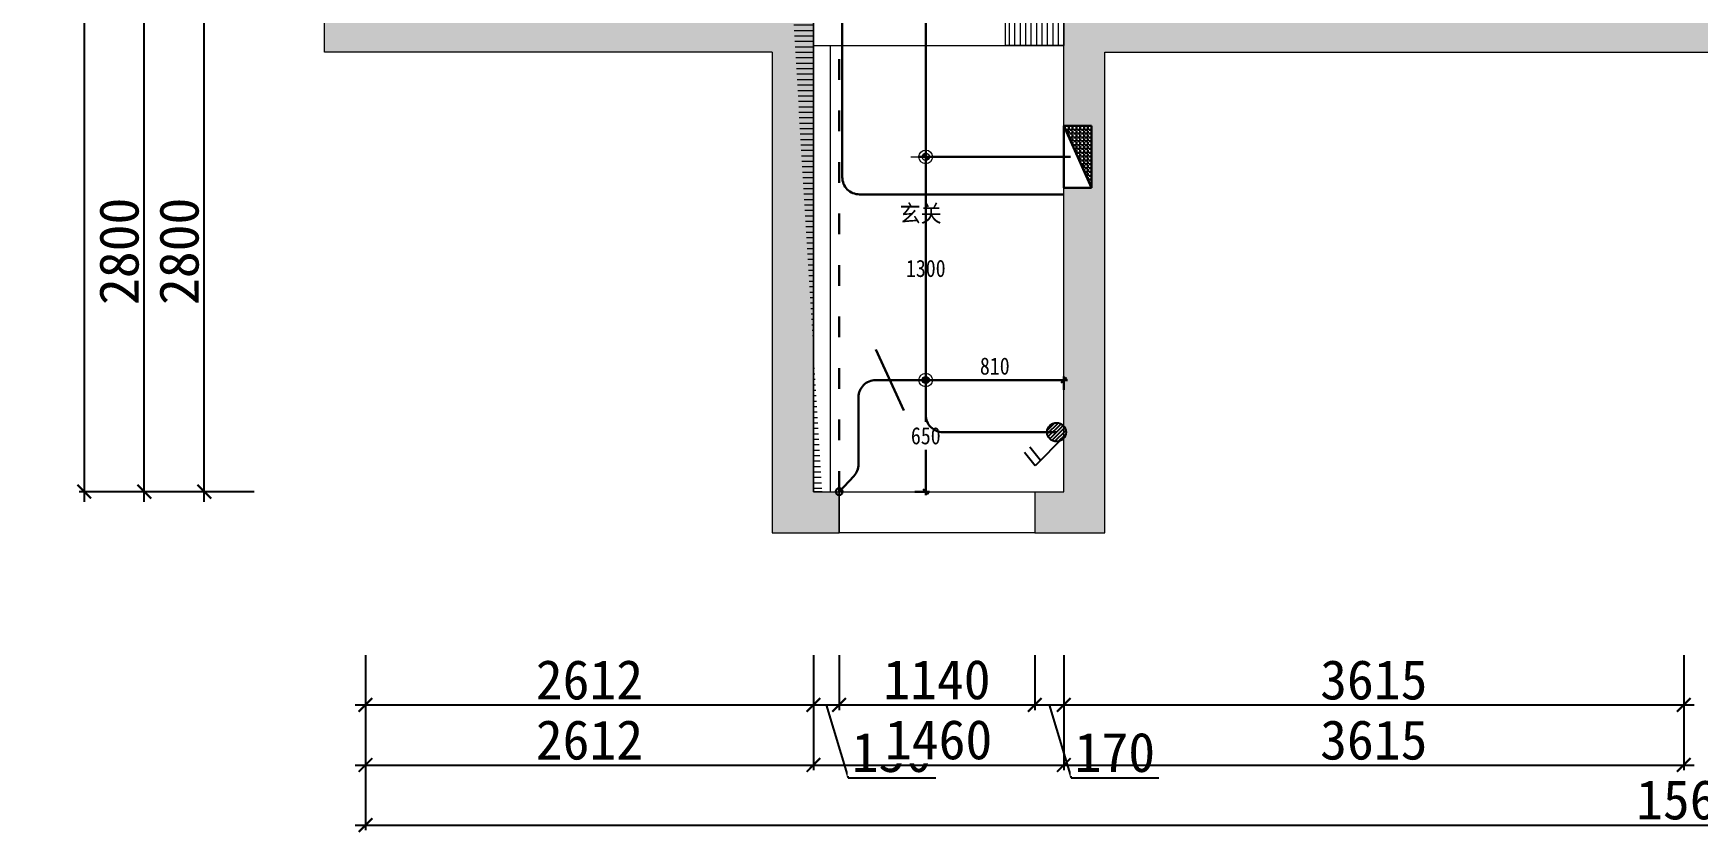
# Model space of a CAD drawing. Header units: millimetres. Extents: x -41640 to 3079702, y -5257903 to 68462.
# Drawn here: x 45904 to 55610, y 29415 to 34072 of the extents above; entities that cross this region are included whole.
import ezdxf

# ---------------------------------------------------------------- set-up
doc = ezdxf.new("R2010")
doc.units = ezdxf.units.MM
doc.header["$LTSCALE"] = 10
for name, pattern in [('ACAD_ISO03W100', [30, 12, -18]), ('CONTINOUS', [0]), ('DASH', [0.35, 0.25, -0.1])]:
    doc.linetypes.add(name, pattern=pattern)
doc.layers.get('0').update_dxf_attribs({"color": 255})
doc.layers.get('Defpoints').update_dxf_attribs({"color": 255})
for name, color, linetype, lineweight in [('1原始平面布置图—强电箱', 1, 'Continuous', 30), ('1灯位开关布线图', 1, 'Continuous', 30), ('1灯位开关布置图', 5, 'Continuous', 30), ('1灯具', 2, 'Continuous', 30), ('1空调', 3, 'Continuous', 30), ('A—强电箱', 1, 'Continuous', 30), ('T-综合天花布置图', 50, 'Continuous', 13), ('浅线', 251, 'CONTINOUS', 0)]:
    doc.layers.add(name, color=color, linetype=linetype, lineweight=lineweight)
doc.layers.add('2323', color=4, linetype='Continuous')
doc.layers.add('LAYER2', color=8, linetype='Continuous')
doc.styles.get("Standard").update_dxf_attribs({"font": ''})
doc.styles.add('夏建东', font='', dxfattribs={"width": 0.85})
doc.styles.add('邓林', font='simhei.ttf')
doc.styles.get('Standard').set_extended_font_data('SimSun')
doc.styles.get('夏建东').set_extended_font_data('SimSun')
doc.dimstyles.new('g', dxfattribs={"dimtxt": 100, "dimasz": 31, "dimexe": 21, "dimexo": 30, "dimgap": 31, "dimtad": 1, "dimtih": 1, "dimtoh": 1, "dimdec": 0, "dimrnd": 10, "dimdsep": 46, "dimtxsty": '夏建东', "dimblk": 'OBLIQUE', "dimcen": 2.5, "dimdle": 21, "dimclrd": 5, "dimclre": 5, "dimclrt": 5, "dimadec": 0, "dimazin": 0, "dimtfac": 1, "dimtdec": 0, "dimtmove": 2, "dimatfit": 3, "dimldrblk": 'DOT', "dimfxl": 300, "dimlwd": -1, "dimlwe": -1, "dimarcsym": 1})
doc.dimstyles.get("Standard").update_dxf_attribs({"dimtxt": 0.18, "dimasz": 0.18, "dimexe": 0.18, "dimexo": 0.0625, "dimgap": 0.09, "dimtad": 0, "dimtih": 1, "dimtoh": 1, "dimdec": 4, "dimzin": 0, "dimdsep": 46, "dimtxsty": 'Standard', "dimcen": 0.09, "dimadec": 0, "dimazin": 0, "dimtfac": 1, "dimtdec": 4, "dimtofl": 0, "dimtmove": 0, "dimatfit": 3, "dimfxl": 1, "dimtolj": 1, "dimtzin": 0, "dimarcsym": 0})

# ---------------------------------------------------------------- blocks, each defined once
blk = doc.blocks.new('_LINKPT1')
blk.add_line((0, 0), (0, 0))
blk = doc.blocks.new('DFA')
at = {"layer": '1原始平面布置图—强电箱', "linetype": 'ByBlock'}
h = blk.add_hatch(dxfattribs=at)
h.set_pattern_fill('ANGLE', color=256, scale=4, style=0)
h.set_pattern_definition([(0, (-5297809.187, 1754943.84), (0, 27.94), [20.32, -7.62]), (90, (-5297809.187, 1754943.84), (-27.94, 2e-15), [20.32, -7.62])])
h.paths.add_polyline_path([(-5297809, 1754844), (-5297357, 1755045), (-5297357, 1754844)])
for p, q in [((-5297357, 1755045), (-5297809, 1755045)), ((-5297809, 1755045), (-5297809, 1754844)), ((-5297809, 1754844), (-5297357, 1755045)), ((-5297357, 1754844), (-5297357, 1755045)), ((-5297809, 1754844), (-5297357, 1754844))]:
    blk.add_line(p, q, dxfattribs=at)
at = {"layer": '1原始平面布置图—强电箱', "linetype": 'ByBlock', "xscale": 168.2564617770344, "yscale": 168.2564617770344, "zscale": 168.2564617770344}
for p in [(-5297683, 1755045), (-5297809, 1754994), (-5297357, 1754994), (-5297683, 1754844)]:
    blk.add_blockref('_LINKPT1', p, dxfattribs=at)
at = {"layer": '1原始平面布置图—强电箱', "linetype": 'ByBlock', "width": 0.8, "flags": 9}
blk.add_attdef('A', (-5297683, 1754844), '', height=0.00505, dxfattribs=at)
blk = doc.blocks.new('_ArchTick')
at = {"color": 0, "linetype": 'ByBlock', "const_width": 0.15}
blk.add_lwpolyline([(-0.5, -0.5), (0.5, 0.5)], dxfattribs=at)
blk = doc.blocks.new('*D741')
at = {"layer": 'Defpoints', "color": 0, "lineweight": 30, "ltscale": 0.5}
for p in [(47841.4, 30509.7), (50453.4, 30509.7), (50453.4, 30159.7)]:
    blk.add_point(p, dxfattribs=at)
at = {"layer": '浅线', "color": 8, "lineweight": -2, "ltscale": 0.5}
for p, q in [((47841.4, 30449.7), (47841.4, 30129.7)), ((50453.4, 30449.7), (50453.4, 30129.7)), ((47781.4, 30159.7), (50513.4, 30159.7))]:
    blk.add_line(p, q, dxfattribs=at)
at = {"layer": '浅线', "color": 8, "lineweight": -2, "ltscale": 0.5, "xscale": 80, "yscale": 80, "zscale": 80, "rotation": 180}
blk.add_blockref('_ArchTick', (47841.4, 30159.7), dxfattribs=at)
at = {"layer": '浅线', "color": 8, "lineweight": -2, "ltscale": 0.5, "xscale": 80, "yscale": 80, "zscale": 80}
blk.add_blockref('_ArchTick', (50453.4, 30159.7), dxfattribs=at)
at = {"layer": '浅线', "color": 45, "ltscale": 0.5, "insert": (49147.4, 30304.7), "char_height": 230, "attachment_point": 5, "style": '邓林', "bg_fill": 3, "box_fill_scale": 1.1, "bg_fill_color": 256, "bg_fill_true_color": 13158600, "bg_fill_transparency": 15661296}
blk.add_mtext('2612', dxfattribs=at)
blk = doc.blocks.new('_Dot')
at = {"color": 0, "linetype": 'ByBlock', "lineweight": -2}
blk.add_line((-0.5, 0), (-1, 0), dxfattribs=at)
at = {"color": 0, "linetype": 'ByBlock', "const_width": 0.5}
blk.add_lwpolyline([(-0.25, 0, 1), (0.25, 0, 1)], format="xyb", close=True, dxfattribs=at)
blk = doc.blocks.new('DOT')
at = {"color": 0, "linetype": 'ByBlock'}
blk.add_line((-0.35, 0), (-1, 0), dxfattribs=at)
at = {"color": 0, "linetype": 'ByBlock', "const_width": 0.35}
blk.add_lwpolyline([(-0.175, 0, 1), (0.175, 0, 1)], format="xyb", close=True, dxfattribs=at)
blk = doc.blocks.new('*D742')
at = {"layer": 'Defpoints', "color": 0, "lineweight": 30, "ltscale": 0.5}
for p in [(50453.4, 30509.7), (50603.4, 30509.7), (50603.4, 30159.7)]:
    blk.add_point(p, dxfattribs=at)
at = {"layer": '浅线', "color": 8, "lineweight": -2, "ltscale": 0.5}
for p, q in [((50453.4, 30449.7), (50453.4, 30129.7)), ((50603.4, 30449.7), (50603.4, 30129.7)), ((50393.4, 30159.7), (50663.4, 30159.7)), ((50528.4, 30159.7), (50655.6, 29735.9)), ((50655.6, 29735.9), (51166.5, 29735.9))]:
    blk.add_line(p, q, dxfattribs=at)
at = {"layer": '浅线', "color": 8, "lineweight": -2, "ltscale": 0.5, "xscale": 80, "yscale": 80, "zscale": 80, "rotation": 180}
blk.add_blockref('_ArchTick', (50453.4, 30159.7), dxfattribs=at)
at = {"layer": '浅线', "color": 8, "lineweight": -2, "ltscale": 0.5, "xscale": 80, "yscale": 80, "zscale": 80}
blk.add_blockref('_ArchTick', (50603.4, 30159.7), dxfattribs=at)
at = {"layer": '浅线', "color": 45, "ltscale": 0.5, "insert": (50911.1, 29882.2), "char_height": 230, "attachment_point": 5, "style": '邓林', "bg_fill": 3, "box_fill_scale": 1.1, "bg_fill_color": 256, "bg_fill_true_color": 13158600, "bg_fill_transparency": 15661752}
blk.add_mtext('150', dxfattribs=at)
blk = doc.blocks.new('*D743')
at = {"layer": 'Defpoints', "color": 0, "lineweight": 30, "ltscale": 0.5}
for p in [(50603.4, 30509.7), (51743.4, 30509.7), (51743.4, 30159.7)]:
    blk.add_point(p, dxfattribs=at)
at = {"layer": '浅线', "color": 8, "lineweight": -2, "ltscale": 0.5}
for p, q in [((50603.4, 30449.7), (50603.4, 30129.7)), ((51743.4, 30449.7), (51743.4, 30129.7)), ((50543.4, 30159.7), (51803.4, 30159.7))]:
    blk.add_line(p, q, dxfattribs=at)
at = {"layer": '浅线', "color": 8, "lineweight": -2, "ltscale": 0.5, "xscale": 80, "yscale": 80, "zscale": 80, "rotation": 180}
blk.add_blockref('_ArchTick', (50603.4, 30159.7), dxfattribs=at)
at = {"layer": '浅线', "color": 8, "lineweight": -2, "ltscale": 0.5, "xscale": 80, "yscale": 80, "zscale": 80}
blk.add_blockref('_ArchTick', (51743.4, 30159.7), dxfattribs=at)
at = {"layer": '浅线', "color": 45, "ltscale": 0.5, "insert": (51173.4, 30306), "char_height": 230, "attachment_point": 5, "style": '邓林', "bg_fill": 3, "box_fill_scale": 1.1, "bg_fill_color": 256, "bg_fill_true_color": 13158600, "bg_fill_transparency": 15660780}
blk.add_mtext('1140', dxfattribs=at)
blk = doc.blocks.new('*D744')
at = {"layer": 'Defpoints', "color": 0, "lineweight": 30, "ltscale": 0.5}
for p in [(51743.4, 30509.7), (51913.4, 30509.7), (51913.4, 30159.7)]:
    blk.add_point(p, dxfattribs=at)
at = {"layer": '浅线', "color": 8, "lineweight": -2, "ltscale": 0.5}
for p, q in [((51743.4, 30449.7), (51743.4, 30129.7)), ((51913.4, 30449.7), (51913.4, 30129.7)), ((51683.4, 30159.7), (51973.4, 30159.7)), ((51828.4, 30159.7), (51955.6, 29735.9)), ((51955.6, 29735.9), (52466.5, 29735.9))]:
    blk.add_line(p, q, dxfattribs=at)
at = {"layer": '浅线', "color": 8, "lineweight": -2, "ltscale": 0.5, "xscale": 80, "yscale": 80, "zscale": 80, "rotation": 180}
blk.add_blockref('_ArchTick', (51743.4, 30159.7), dxfattribs=at)
at = {"layer": '浅线', "color": 8, "lineweight": -2, "ltscale": 0.5, "xscale": 80, "yscale": 80, "zscale": 80}
blk.add_blockref('_ArchTick', (51913.4, 30159.7), dxfattribs=at)
at = {"layer": '浅线', "color": 45, "ltscale": 0.5, "insert": (52211.1, 29882.2), "char_height": 230, "attachment_point": 5, "style": '邓林', "bg_fill": 3, "box_fill_scale": 1.1, "bg_fill_color": 256, "bg_fill_true_color": 13158600, "bg_fill_transparency": 8914064}
blk.add_mtext('170', dxfattribs=at)
blk = doc.blocks.new('*D745')
at = {"layer": 'Defpoints', "color": 0, "lineweight": 30, "ltscale": 0.5}
for p in [(51913.4, 30509.7), (55528.4, 30509.7), (55528.4, 30159.7)]:
    blk.add_point(p, dxfattribs=at)
at = {"layer": '浅线', "color": 8, "lineweight": -2, "ltscale": 0.5}
for p, q in [((51913.4, 30449.7), (51913.4, 30129.7)), ((55528.4, 30449.7), (55528.4, 30129.7)), ((51853.4, 30159.7), (55588.4, 30159.7))]:
    blk.add_line(p, q, dxfattribs=at)
at = {"layer": '浅线', "color": 8, "lineweight": -2, "ltscale": 0.5, "xscale": 80, "yscale": 80, "zscale": 80, "rotation": 180}
blk.add_blockref('_ArchTick', (51913.4, 30159.7), dxfattribs=at)
at = {"layer": '浅线', "color": 8, "lineweight": -2, "ltscale": 0.5, "xscale": 80, "yscale": 80, "zscale": 80}
blk.add_blockref('_ArchTick', (55528.4, 30159.7), dxfattribs=at)
at = {"layer": '浅线', "color": 45, "ltscale": 0.5, "insert": (53720.9, 30304.7), "char_height": 230, "attachment_point": 5, "style": '邓林', "bg_fill": 3, "box_fill_scale": 1.1, "bg_fill_color": 256, "bg_fill_true_color": 13158600, "bg_fill_transparency": 15660780}
blk.add_mtext('3615', dxfattribs=at)
blk = doc.blocks.new('*D748')
at = {"layer": 'Defpoints', "color": 0, "lineweight": 30, "ltscale": 0.5}
for p in [(47841.4, 30509.7), (50453.4, 30509.7), (50453.4, 29809.7)]:
    blk.add_point(p, dxfattribs=at)
at = {"layer": '浅线', "color": 8, "lineweight": -2, "ltscale": 0.5}
for p, q in [((47841.4, 30449.7), (47841.4, 29779.7)), ((50453.4, 30449.7), (50453.4, 29779.7)), ((47781.4, 29809.7), (50513.4, 29809.7))]:
    blk.add_line(p, q, dxfattribs=at)
at = {"layer": '浅线', "color": 8, "lineweight": -2, "ltscale": 0.5, "xscale": 80, "yscale": 80, "zscale": 80, "rotation": 180}
blk.add_blockref('_ArchTick', (47841.4, 29809.7), dxfattribs=at)
at = {"layer": '浅线', "color": 8, "lineweight": -2, "ltscale": 0.5, "xscale": 80, "yscale": 80, "zscale": 80}
blk.add_blockref('_ArchTick', (50453.4, 29809.7), dxfattribs=at)
at = {"layer": '浅线', "color": 45, "ltscale": 0.5, "insert": (49147.4, 29954.7), "char_height": 230, "attachment_point": 5, "style": '邓林', "bg_fill": 3, "box_fill_scale": 1.1, "bg_fill_color": 256, "bg_fill_true_color": 13158600, "bg_fill_transparency": 8927456}
blk.add_mtext('2612', dxfattribs=at)
blk = doc.blocks.new('*D749')
at = {"layer": 'Defpoints', "color": 0, "lineweight": 30, "ltscale": 0.5}
for p in [(50453.4, 30509.7), (51913.4, 30509.7), (51913.4, 29809.7)]:
    blk.add_point(p, dxfattribs=at)
at = {"layer": '浅线', "color": 8, "lineweight": -2, "ltscale": 0.5}
for p, q in [((50453.4, 30449.7), (50453.4, 29779.7)), ((51913.4, 30449.7), (51913.4, 29779.7)), ((50393.4, 29809.7), (51973.4, 29809.7))]:
    blk.add_line(p, q, dxfattribs=at)
at = {"layer": '浅线', "color": 8, "lineweight": -2, "ltscale": 0.5, "xscale": 80, "yscale": 80, "zscale": 80, "rotation": 180}
blk.add_blockref('_ArchTick', (50453.4, 29809.7), dxfattribs=at)
at = {"layer": '浅线', "color": 8, "lineweight": -2, "ltscale": 0.5, "xscale": 80, "yscale": 80, "zscale": 80}
blk.add_blockref('_ArchTick', (51913.4, 29809.7), dxfattribs=at)
at = {"layer": '浅线', "color": 45, "ltscale": 0.5, "insert": (51183.4, 29956), "char_height": 230, "attachment_point": 5, "style": '邓林', "bg_fill": 3, "box_fill_scale": 1.1, "bg_fill_color": 256, "bg_fill_true_color": 13158600, "bg_fill_transparency": 15660780}
blk.add_mtext('1460', dxfattribs=at)
blk = doc.blocks.new('*D750')
at = {"layer": 'Defpoints', "color": 0, "lineweight": 30, "ltscale": 0.5}
for p in [(51913.4, 30509.7), (55528.4, 30509.7), (55528.4, 29809.7)]:
    blk.add_point(p, dxfattribs=at)
at = {"layer": '浅线', "color": 8, "lineweight": -2, "ltscale": 0.5}
for p, q in [((51913.4, 30449.7), (51913.4, 29779.7)), ((55528.4, 30449.7), (55528.4, 29779.7)), ((51853.4, 29809.7), (55588.4, 29809.7))]:
    blk.add_line(p, q, dxfattribs=at)
at = {"layer": '浅线', "color": 8, "lineweight": -2, "ltscale": 0.5, "xscale": 80, "yscale": 80, "zscale": 80, "rotation": 180}
blk.add_blockref('_ArchTick', (51913.4, 29809.7), dxfattribs=at)
at = {"layer": '浅线', "color": 8, "lineweight": -2, "ltscale": 0.5, "xscale": 80, "yscale": 80, "zscale": 80}
blk.add_blockref('_ArchTick', (55528.4, 29809.7), dxfattribs=at)
at = {"layer": '浅线', "color": 45, "ltscale": 0.5, "insert": (53720.9, 29954.7), "char_height": 230, "attachment_point": 5, "style": '邓林', "bg_fill": 3, "box_fill_scale": 1.1, "bg_fill_color": 256, "bg_fill_true_color": 13158600, "bg_fill_transparency": 8940348}
blk.add_mtext('3615', dxfattribs=at)
blk = doc.blocks.new('*D753')
at = {"layer": 'Defpoints', "color": 0, "lineweight": 30, "ltscale": 0.5}
for p in [(47841.4, 30509.7), (63441.4, 30509.7), (63441.4, 29459.7)]:
    blk.add_point(p, dxfattribs=at)
at = {"layer": '浅线', "color": 8, "lineweight": -2, "ltscale": 0.5}
for p, q in [((47841.4, 30449.7), (47841.4, 29429.7)), ((63441.4, 30449.7), (63441.4, 29429.7)), ((47781.4, 29459.7), (63501.4, 29459.7))]:
    blk.add_line(p, q, dxfattribs=at)
at = {"layer": '浅线', "color": 8, "lineweight": -2, "ltscale": 0.5, "xscale": 80, "yscale": 80, "zscale": 80, "rotation": 180}
blk.add_blockref('_ArchTick', (47841.4, 29459.7), dxfattribs=at)
at = {"layer": '浅线', "color": 8, "lineweight": -2, "ltscale": 0.5, "xscale": 80, "yscale": 80, "zscale": 80}
blk.add_blockref('_ArchTick', (63441.4, 29459.7), dxfattribs=at)
at = {"layer": '浅线', "color": 45, "ltscale": 0.5, "insert": (55641.4, 29606), "char_height": 230, "attachment_point": 5, "style": '邓林', "bg_fill": 3, "box_fill_scale": 1.1, "bg_fill_color": 256, "bg_fill_true_color": 13158600, "bg_fill_transparency": 3955916}
blk.add_mtext('15600', dxfattribs=at)
blk = doc.blocks.new('*D757')
at = {"layer": 'Defpoints', "color": 0, "lineweight": 30, "ltscale": 0.5}
for p in [(47251.4, 41072), (46201.4, 31402), (47251.4, 31402)]:
    blk.add_point(p, dxfattribs=at)
at = {"layer": '浅线', "color": 8, "lineweight": -2, "ltscale": 0.5}
for p, q in [((47191.4, 41072), (46171.4, 41072)), ((46201.4, 41132), (46201.4, 31342)), ((47191.4, 31402), (46171.4, 31402))]:
    blk.add_line(p, q, dxfattribs=at)
at = {"layer": '浅线', "color": 8, "lineweight": -2, "ltscale": 0.5, "xscale": 80, "yscale": 80, "zscale": 80}
for p, rotation in [((46201.4, 41072), 90), ((46201.4, 31402), 270)]:
    blk.add_blockref('_ArchTick', p, dxfattribs=dict(at, rotation=rotation))
at = {"layer": '浅线', "color": 45, "ltscale": 0.5, "insert": (46055.1, 36237), "char_height": 230, "attachment_point": 5, "rotation": 90, "style": '邓林', "bg_fill": 3, "box_fill_scale": 1.1, "bg_fill_color": 256, "bg_fill_true_color": 13158600, "bg_fill_transparency": 15660264}
blk.add_mtext('9670', dxfattribs=at)
blk = doc.blocks.new('*D758')
at = {"layer": 'Defpoints', "color": 0, "lineweight": 30, "ltscale": 0.5}
for p in [(46901.4, 34202), (47251.4, 34202), (47251.4, 31402)]:
    blk.add_point(p, dxfattribs=at)
at = {"layer": '浅线', "color": 8, "lineweight": -2, "ltscale": 0.5}
for p, q in [((46901.4, 31342), (46901.4, 34262)), ((47191.4, 34202), (46871.4, 34202)), ((47191.4, 31402), (46871.4, 31402))]:
    blk.add_line(p, q, dxfattribs=at)
at = {"layer": '浅线', "color": 8, "lineweight": -2, "ltscale": 0.5, "xscale": 80, "yscale": 80, "zscale": 80}
for p, rotation in [((46901.4, 34202), 90), ((46901.4, 31402), 270)]:
    blk.add_blockref('_ArchTick', p, dxfattribs=dict(at, rotation=rotation))
at = {"layer": '浅线', "color": 45, "ltscale": 0.5, "insert": (46755.1, 32802), "char_height": 230, "attachment_point": 5, "rotation": 90, "style": '邓林', "bg_fill": 3, "box_fill_scale": 1.1, "bg_fill_color": 256, "bg_fill_true_color": 13158600, "bg_fill_transparency": 8898704}
blk.add_mtext('2800', dxfattribs=at)
blk = doc.blocks.new('*D759')
at = {"layer": 'Defpoints', "color": 0, "lineweight": 30, "ltscale": 0.5}
for p in [(46551.4, 34202), (47251.4, 34202), (47251.4, 31402)]:
    blk.add_point(p, dxfattribs=at)
at = {"layer": '浅线', "color": 8, "lineweight": -2, "ltscale": 0.5}
for p, q in [((46551.4, 31342), (46551.4, 34262)), ((47191.4, 34202), (46521.4, 34202)), ((47191.4, 31402), (46521.4, 31402))]:
    blk.add_line(p, q, dxfattribs=at)
at = {"layer": '浅线', "color": 8, "lineweight": -2, "ltscale": 0.5, "xscale": 80, "yscale": 80, "zscale": 80}
for p, rotation in [((46551.4, 34202), 90), ((46551.4, 31402), 270)]:
    blk.add_blockref('_ArchTick', p, dxfattribs=dict(at, rotation=rotation))
at = {"layer": '浅线', "color": 45, "ltscale": 0.5, "insert": (46405.1, 32802), "char_height": 230, "attachment_point": 5, "rotation": 90, "style": '邓林', "bg_fill": 3, "box_fill_scale": 1.1, "bg_fill_color": 256, "bg_fill_true_color": 13158600, "bg_fill_transparency": 15660264}
blk.add_mtext('2800', dxfattribs=at)
blk = doc.blocks.new('筒灯')
at = {"layer": 'T-综合天花布置图', "lineweight": 15}
for p, q in [((628028, 221158, -8711), (628028, 220946, -8711)), ((627922, 221052, -8711), (628133, 221052, -8711))]:
    blk.add_line(p, q, dxfattribs=at)
for radius in [48.5, 25.5]:
    blk.add_circle((628028, 221052, -8711), radius, dxfattribs=at)
blk = doc.blocks.new('_Oblique')
at = {"color": 0, "linetype": 'ByBlock', "lineweight": -2}
blk.add_line((-0.5, -0.5), (0.5, 0.5), dxfattribs=at)
blk = doc.blocks.new('*D789')
at = {"layer": '1灯位开关布置图', "color": 5, "ltscale": 0.1}
for p, q in [((51078.4, 32052), (51087.4, 32052)), ((51108.4, 32073), (51108.4, 31808)), ((51108.4, 31381), (51108.4, 31646)), ((51044.3, 31402), (51129.4, 31402))]:
    blk.add_line(p, q, dxfattribs=at)
at = {"layer": 'Defpoints', "color": 0, "lineweight": 30, "ltscale": 0.1}
for p in [(51108.4, 32052), (51108.4, 32052), (51014.3, 31402)]:
    blk.add_point(p, dxfattribs=at)
at = {"layer": '1灯位开关布置图', "color": 5, "ltscale": 0.1, "xscale": 31, "yscale": 31, "zscale": 31}
for p, rotation in [((51108.4, 32052), 90), ((51108.4, 31402), 270)]:
    blk.add_blockref('_Oblique', p, dxfattribs=dict(at, rotation=rotation))
at = {"layer": '1灯位开关布置图', "color": 5, "lineweight": 0, "ltscale": 0.1, "insert": (51108.4, 31727), "char_height": 100, "attachment_point": 5, "style": '夏建东'}
blk.add_mtext('650', dxfattribs=at)
blk = doc.blocks.new('*D790')
at = {"layer": '1灯位开关布置图', "color": 5, "ltscale": 0.1}
for p, q in [((51063.4, 33352), (51129.4, 33352)), ((51108.4, 33373), (51108.4, 32783)), ((51108.4, 32031), (51108.4, 32621)), ((51078.4, 32052), (51087.4, 32052))]:
    blk.add_line(p, q, dxfattribs=at)
at = {"layer": 'Defpoints', "color": 0, "lineweight": 30, "ltscale": 0.1}
for p in [(51033.4, 33352), (51108.4, 33352), (51108.4, 32052)]:
    blk.add_point(p, dxfattribs=at)
at = {"layer": '1灯位开关布置图', "color": 5, "ltscale": 0.1, "xscale": 31, "yscale": 31, "zscale": 31}
for p, rotation in [((51108.4, 33352), 90), ((51108.4, 32052), 270)]:
    blk.add_blockref('_Oblique', p, dxfattribs=dict(at, rotation=rotation))
at = {"layer": '1灯位开关布置图', "color": 5, "lineweight": 0, "ltscale": 0.1, "insert": (51108.4, 32702), "char_height": 100, "attachment_point": 5, "style": '夏建东'}
blk.add_mtext('1300', dxfattribs=at)
blk = doc.blocks.new('*D791')
at = {"layer": '1灯位开关布置图', "color": 5, "ltscale": 0.1}
for p, q in [((51087.4, 32052), (51934.4, 32052)), ((51108.4, 32082), (51108.4, 32073)), ((51913.4, 31995.2), (51913.4, 32073))]:
    blk.add_line(p, q, dxfattribs=at)
at = {"layer": 'Defpoints', "color": 0, "lineweight": 30, "ltscale": 0.1}
for p in [(51108.4, 32052), (51913.4, 32052), (51913.4, 31965.2)]:
    blk.add_point(p, dxfattribs=at)
at = {"layer": '1灯位开关布置图', "color": 5, "ltscale": 0.1, "xscale": 31, "yscale": 31, "zscale": 31, "rotation": 180}
blk.add_blockref('_Oblique', (51108.4, 32052), dxfattribs=at)
at = {"layer": '1灯位开关布置图', "color": 5, "ltscale": 0.1, "xscale": 31, "yscale": 31, "zscale": 31}
blk.add_blockref('_Oblique', (51913.4, 32052), dxfattribs=at)
at = {"layer": '1灯位开关布置图', "color": 5, "lineweight": 0, "ltscale": 0.1, "insert": (51510.9, 32133), "char_height": 100, "attachment_point": 5, "style": '夏建东'}
blk.add_mtext('810', dxfattribs=at)
blk = doc.blocks.new('sd5')
at = {"layer": 'LAYER2', "ltscale": 20}
h = blk.add_hatch(dxfattribs=at)
h.set_pattern_fill('ANSI31', color=0, scale=122.164431, angle=90, style=0)
h.set_pattern_definition([(135, (5325340.621, -2219152.367), (-10.7979122, -10.7979122), [])])
h.paths.add_polyline_path([(5332276.5, -2108989.1, 1), (5332276.5, -2109099.1, 1)])
at = {"layer": '2323', "color": 0}
for p, q in [((5332078.8, -2108921.6), (5332156.7, -2108858.3)), ((5332110.2, -2108952.1), (5332188.1, -2108888.8)), ((5332249.3, -2109087.3), (5332078.8, -2108921.6))]:
    blk.add_line(p, q, dxfattribs=at)
blk.add_circle((5332276.5, -2109044.1), 55, dxfattribs=at)

msp = doc.modelspace()

# ---------------------------------------------------------------- hatches: boundary and pattern name
at = {"layer": '浅线', "ltscale": 0.5}
h = msp.add_hatch(color=256, dxfattribs=at)
h.dxf.hatch_style = 1
h.paths.add_polyline_path([(47601.4, 33962), (50213.4, 33962), (50213.4, 31162), (50603.4, 31162), (50603.4, 31402), (50453.4, 31402), (50453.4, 34202), (47841.4, 34202), (47841.4, 41072), (48169.4, 41072), (48169.4, 41312), (47601.4, 41312)])
h = msp.add_hatch(dxfattribs=at)
h.set_pattern_fill('ANSI31', color=256, scale=10, angle=135)
h.set_pattern_definition([(180, (-415858.573, -197654.207), (-5e-15, -31.75), [])])
h.paths.add_polyline_path([(50243.4, 36882), (50453.4, 36882), (50453.4, 36192), (50243.4, 36192)])
h.paths.add_polyline_path([(57943.5, 37647.1), (58063.5, 37647.1), (58063.5, 37747), (57943.5, 37747)])
edge = h.paths.add_edge_path()
edge.add_line((50503.4, 31402), (50453.4, 31402))
edge.add_line((50453.4, 31402), (50453.4, 34552))
edge.add_line((50453.4, 34552), (50333.4, 34552))
edge.add_line((50333.4, 34552), (50333.4, 34202))
h.paths.add_polyline_path([(57943.5, 37647.1), (58063.5, 37647.1), (58063.5, 37747), (57943.5, 37747)])
h = msp.add_hatch(color=256, dxfattribs=at)
h.dxf.hatch_style = 1
h.paths.add_polyline_path([(51913.4, 32186.1), (52040.7, 32186.1), (52040.7, 32186.1), (51913.4, 32186.1), (51913.4, 31603.7), (51913.4, 31402), (51743.4, 31402), (51743.4, 31162), (52153.4, 31162), (52153.4, 33962), (55778.4, 33962), (55778.4, 35962), (55778.4, 36257), (55778.4, 36327), (55778.4, 36607), (55528.4, 36607), (55528.4, 34232), (55528.4, 34202), (51943.4, 34202), (51913.4, 34202), (51913.4, 34002), (51913.4, 33533.9), (52074.2, 33533.9), (52074.2, 33172), (51913.4, 33172)])
h = msp.add_hatch(dxfattribs=at)
h.set_pattern_fill('ANSI31', color=256, scale=10, angle=45)
h.set_pattern_definition([(90, (-415858.573, -197654.207), (-31.75, 5e-15), [])])
h.paths.add_polyline_path([(51573.4, 34202), (51913.4, 34202), (51913.4, 34002), (51573.4, 34002)])

# ---------------------------------------------------------------- linework, layer by layer
at = {"layer": '1灯位开关布线图', "color": 6, "linetype": 'DASH', "lineweight": 30}
msp.add_lwpolyline([(51108.4, 33352), (51108.4, 34542.5)], dxfattribs=at)
at = {"layer": '1灯位开关布线图', "linetype": 'Continuous', "lineweight": 30}
for points in [[(51871.2, 31748.5), (51208.4, 31748.5, -0.414214), (51108.4, 31848.5), (51108.4, 33352)], [(51108.4, 32052), (50816.3, 32052, 0.414214), (50716.3, 31952), (50716.3, 31561.1, -0.191764), (50688.9, 31492.4), (50603.4, 31402)]]:
    msp.add_lwpolyline(points, format="xyb", dxfattribs=at)
for points in [[(51108.4, 33352), (51952, 33352)], [(50980.5, 31874.3), (50817.3, 32229.7)]]:
    msp.add_lwpolyline(points, dxfattribs=at)
msp.add_circle((50603.4, 31402), 20, dxfattribs=at)
at = {"layer": '1灯具', "color": 2, "linetype": 'ACAD_ISO03W100'}
msp.add_line((50603.4, 31402), (50603.4, 34002), dxfattribs=at)
at = {"layer": '1空调'}
msp.add_lwpolyline([(48988.5, 38850.8), (50521.7, 38850.8, -0.414214), (50621.7, 38750.8), (50621.7, 33233.9, 0.414214), (50721.7, 33133.9), (51913.4, 33133.9)], format="xyb", dxfattribs=at)
at = {"layer": '浅线', "ltscale": 0.5}
for p, q in [((47601.4, 33962), (47601.4, 41312)), ((50453.4, 34202), (50453.4, 31402)), ((51913.4, 31402), (51913.4, 34202)), ((50453.4, 34002), (51913.4, 34002)), ((50553.4, 31402), (50553.4, 34002)), ((50213.4, 33962), (47601.4, 33962)), ((50213.4, 33962), (50213.4, 31162)), ((52153.4, 31162), (52153.4, 33962)), ((52153.4, 33962), (55778.4, 33962)), ((50453.4, 31402), (50603.4, 31402)), ((50603.4, 31402), (50603.4, 31162)), ((51743.4, 31402), (51743.4, 31162)), ((51743.4, 31402), (51913.4, 31402)), ((50213.4, 31162), (50603.4, 31162)), ((51743.4, 31162), (52153.4, 31162))]:
    msp.add_line(p, q, dxfattribs=at)
msp.add_lwpolyline([(50503.4, 31402), (50453.4, 31402), (50453.4, 34552), (50333.4, 34552), (50333.4, 34202)], dxfattribs=at)
for points in [[(51573.4, 34202), (51913.4, 34202), (51913.4, 34002), (51573.4, 34002)], [(51913.4, 33533.9), (52074.2, 33533.9), (52074.2, 33172), (51913.4, 33172)], [(50603.4, 31402), (51743.4, 31402), (51743.4, 31162), (50603.4, 31162)]]:
    msp.add_lwpolyline(points, close=True, dxfattribs=at)
msp.add_point((51033.4, 32052), dxfattribs=at)

# ---------------------------------------------------------------- block references
at = {"layer": '1灯位开关布线图', "color": 0, "ltscale": 40, "rotation": 89.32659860504563}
msp.add_blockref('sd5', (-2119696.5, -5275372.6), dxfattribs=at)
at = {"layer": '1灯具', "linetype": 'ACAD_ISO03W100', "lineweight": 9, "xscale": 0.8195534373517148, "yscale": 0.8195534373517148, "zscale": 0.8195534373425614, "rotation": 90}
for p in [(232272, -481350.1, 7138.8), (232272, -482650.1, 7138.8)]:
    msp.add_blockref('筒灯', p, dxfattribs=at)
at = {"layer": 'A—强电箱', "ltscale": 0.5, "xscale": 0.7999999999883585, "yscale": 0.7999999999883585, "zscale": 0.8, "rotation": 90}
msp.add_blockref('DFA', (1455949.3, 4271419.4), dxfattribs=at)

# ---------------------------------------------------------------- texts
at = {"layer": '浅线', "ltscale": 0.5, "insert": (50955.6, 33072.7), "char_height": 100, "attachment_point": 1, "style": '夏建东'}
msp.add_mtext_dynamic_manual_height_columns('{\\fSimSun|b0|i0|c134|p2;\\W0.9;玄关}', width=1397.063, gutter_width=12.5, heights=[0], dxfattribs=at)

# ---------------------------------------------------------------- dimensions: what is measured, and where the dimension line sits
at = {"layer": '1灯位开关布置图', "lineweight": 0, "ltscale": 0.1}
for base, p1, p2, picture, middle in [((51108.4, 33352), (51108.4, 32052), (51033.4, 33352), '*D790', (51108.4, 32702)), ((51108.4, 32052), (51014.3, 31402), (51108.4, 32052), '*D789', (51108.4, 31727))]:
    dim = msp.add_linear_dim(base=base, p1=p1, p2=p2, angle=90, dimstyle='g', dxfattribs=at)
    dim.commit()
    dim.dimension.update_dxf_attribs({"geometry": picture, "text_midpoint": middle})
dim = msp.add_linear_dim(base=(51913.4, 32052), p1=(51108.4, 32052), p2=(51913.4, 31965.2), dimstyle='g', dxfattribs=at)
dim.commit()
dim.dimension.update_dxf_attribs({"geometry": '*D791', "text_midpoint": (51510.9, 32133)})
at = {"layer": '浅线', "ltscale": 0.5}
dim = msp.add_linear_dim(base=(46201.4, 31402), p1=(47251.4, 41072), p2=(47251.4, 31402), angle=90, dimstyle='Standard', override={"dimtxt": 230, "dimasz": 80, "dimexe": 30, "dimexo": 60, "dimgap": 30, "dimtad": 1, "dimtih": 0, "dimtoh": 0, "dimdec": 0, "dimzin": 8, "dimdsep": 44, "dimtxsty": '邓林', "dimblk": 'ArchTick', "dimcen": 2.5, "dimdle": 60, "dimclrd": 8, "dimclre": 8, "dimclrt": 45, "dimtdec": 0, "dimtofl": 1, "dimtmove": 1, "dimldrblk": 'Dot', "dimfxl": 5, "dimtfill": 1, "dimtolj": 0, "dimtzin": 8}, dxfattribs=at)
dim.commit()
dim.dimension.update_dxf_attribs({"geometry": '*D757', "text_midpoint": (46055.1, 36237)})
dim = msp.add_linear_dim(base=(50453.4, 30159.7), p1=(47841.4, 30509.7), p2=(50453.4, 30509.7), dimstyle='Standard', override={"dimtxt": 230, "dimasz": 80, "dimexe": 30, "dimexo": 60, "dimgap": 30, "dimtad": 1, "dimtih": 0, "dimtoh": 0, "dimdec": 0, "dimzin": 8, "dimdsep": 44, "dimtxsty": '邓林', "dimblk": 'ArchTick', "dimcen": 2.5, "dimdle": 60, "dimclrd": 8, "dimclre": 8, "dimclrt": 45, "dimtdec": 0, "dimtofl": 1, "dimtmove": 1, "dimldrblk": 'Dot', "dimfxl": 5, "dimtfill": 1, "dimtolj": 0, "dimtzin": 8}, dxfattribs=at)
dim.commit()
dim.dimension.update_dxf_attribs({"geometry": '*D741', "text_midpoint": (49147.4, 30304.7)})

# ---------------------------------------------------------------- next in the draw order: dimensions: what is measured, and where the dimension line sits
dim = msp.add_linear_dim(base=(46901.4, 34202), p1=(47251.4, 31402), p2=(47251.4, 34202), angle=90, dimstyle='Standard', override={"dimtxt": 230, "dimasz": 80, "dimexe": 30, "dimexo": 60, "dimgap": 30, "dimtad": 1, "dimtih": 0, "dimtoh": 0, "dimdec": 0, "dimzin": 8, "dimdsep": 44, "dimtxsty": '邓林', "dimblk": 'ArchTick', "dimcen": 2.5, "dimdle": 60, "dimclrd": 8, "dimclre": 8, "dimclrt": 45, "dimtdec": 0, "dimtofl": 1, "dimtmove": 1, "dimldrblk": 'Dot', "dimfxl": 5, "dimtfill": 1, "dimtolj": 0, "dimtzin": 8}, dxfattribs=at)
dim.commit()
dim.dimension.update_dxf_attribs({"geometry": '*D758', "text_midpoint": (46755.1, 32802)})
dim = msp.add_linear_dim(base=(50603.4, 30159.7), p1=(50453.4, 30509.7), p2=(50603.4, 30509.7), dimstyle='Standard', override={"dimtxt": 230, "dimasz": 80, "dimexe": 30, "dimexo": 60, "dimgap": 30, "dimtad": 1, "dimtih": 0, "dimtoh": 0, "dimdec": 0, "dimzin": 8, "dimdsep": 44, "dimtxsty": '邓林', "dimblk": 'ArchTick', "dimcen": 2.5, "dimdle": 60, "dimclrd": 8, "dimclre": 8, "dimclrt": 45, "dimtdec": 0, "dimtofl": 1, "dimtmove": 1, "dimldrblk": 'Dot', "dimfxl": 5, "dimtfill": 1, "dimtolj": 0, "dimtzin": 8}, dxfattribs=at)
dim.commit()
dim.dimension.update_dxf_attribs({"geometry": '*D742', "text_midpoint": (50685.6, 29882.2)})

# ---------------------------------------------------------------- next in the draw order: dimensions: what is measured, and where the dimension line sits
dim = msp.add_linear_dim(base=(46551.4, 34202), p1=(47251.4, 31402), p2=(47251.4, 34202), angle=90, dimstyle='Standard', override={"dimtxt": 230, "dimasz": 80, "dimexe": 30, "dimexo": 60, "dimgap": 30, "dimtad": 1, "dimtih": 0, "dimtoh": 0, "dimdec": 0, "dimzin": 8, "dimdsep": 44, "dimtxsty": '邓林', "dimblk": 'ArchTick', "dimcen": 2.5, "dimdle": 60, "dimclrd": 8, "dimclre": 8, "dimclrt": 45, "dimtdec": 0, "dimtofl": 1, "dimtmove": 1, "dimldrblk": 'Dot', "dimfxl": 5, "dimtfill": 1, "dimtolj": 0, "dimtzin": 8}, dxfattribs=at)
dim.commit()
dim.dimension.update_dxf_attribs({"geometry": '*D759', "text_midpoint": (46405.1, 32802)})
dim = msp.add_linear_dim(base=(51743.4, 30159.7), p1=(50603.4, 30509.7), p2=(51743.4, 30509.7), dimstyle='Standard', override={"dimtxt": 230, "dimasz": 80, "dimexe": 30, "dimexo": 60, "dimgap": 30, "dimtad": 1, "dimtih": 0, "dimtoh": 0, "dimdec": 0, "dimzin": 8, "dimdsep": 44, "dimtxsty": '邓林', "dimblk": 'ArchTick', "dimcen": 2.5, "dimdle": 60, "dimclrd": 8, "dimclre": 8, "dimclrt": 45, "dimtdec": 0, "dimtofl": 1, "dimtmove": 1, "dimldrblk": 'Dot', "dimfxl": 5, "dimtfill": 1, "dimtolj": 0, "dimtzin": 8}, dxfattribs=at)
dim.commit()
dim.dimension.update_dxf_attribs({"geometry": '*D743', "text_midpoint": (51173.4, 30306)})

# ---------------------------------------------------------------- next in the draw order: dimensions: what is measured, and where the dimension line sits
for base, p1, p2, picture, middle in [((50453.4, 29809.7), (47841.4, 30509.7), (50453.4, 30509.7), '*D748', (49147.4, 29954.7)), ((51913.4, 30159.7), (51743.4, 30509.7), (51913.4, 30509.7), '*D744', (51985.6, 29882.2))]:
    dim = msp.add_linear_dim(base=base, p1=p1, p2=p2, dimstyle='Standard', override={"dimtxt": 230, "dimasz": 80, "dimexe": 30, "dimexo": 60, "dimgap": 30, "dimtad": 1, "dimtih": 0, "dimtoh": 0, "dimdec": 0, "dimzin": 8, "dimdsep": 44, "dimtxsty": '邓林', "dimblk": 'ArchTick', "dimcen": 2.5, "dimdle": 60, "dimclrd": 8, "dimclre": 8, "dimclrt": 45, "dimtdec": 0, "dimtofl": 1, "dimtmove": 1, "dimldrblk": 'Dot', "dimfxl": 5, "dimtfill": 1, "dimtolj": 0, "dimtzin": 8}, dxfattribs=at)
    dim.commit()
    dim.dimension.update_dxf_attribs({"geometry": picture, "text_midpoint": middle})

# ---------------------------------------------------------------- next in the draw order: dimensions: what is measured, and where the dimension line sits
dim = msp.add_linear_dim(base=(55528.4, 30159.7), p1=(51913.4, 30509.7), p2=(55528.4, 30509.7), dimstyle='Standard', override={"dimtxt": 230, "dimasz": 80, "dimexe": 30, "dimexo": 60, "dimgap": 30, "dimtad": 1, "dimtih": 0, "dimtoh": 0, "dimdec": 0, "dimzin": 8, "dimdsep": 44, "dimtxsty": '邓林', "dimblk": 'ArchTick', "dimcen": 2.5, "dimdle": 60, "dimclrd": 8, "dimclre": 8, "dimclrt": 45, "dimtdec": 0, "dimtofl": 1, "dimtmove": 1, "dimldrblk": 'Dot', "dimfxl": 5, "dimtfill": 1, "dimtolj": 0, "dimtzin": 8}, dxfattribs=at)
dim.commit()
dim.dimension.update_dxf_attribs({"geometry": '*D745', "text_midpoint": (53720.9, 30304.7)})

# ---------------------------------------------------------------- next in the draw order: dimensions: what is measured, and where the dimension line sits
dim = msp.add_linear_dim(base=(51913.4, 29809.7), p1=(50453.4, 30509.7), p2=(51913.4, 30509.7), dimstyle='Standard', override={"dimtxt": 230, "dimasz": 80, "dimexe": 30, "dimexo": 60, "dimgap": 30, "dimtad": 1, "dimtih": 0, "dimtoh": 0, "dimdec": 0, "dimzin": 8, "dimdsep": 44, "dimtxsty": '邓林', "dimblk": 'ArchTick', "dimcen": 2.5, "dimdle": 60, "dimclrd": 8, "dimclre": 8, "dimclrt": 45, "dimtdec": 0, "dimtofl": 1, "dimtmove": 1, "dimldrblk": 'Dot', "dimfxl": 5, "dimtfill": 1, "dimtolj": 0, "dimtzin": 8}, dxfattribs=at)
dim.commit()
dim.dimension.update_dxf_attribs({"geometry": '*D749', "text_midpoint": (51183.4, 29956)})

# ---------------------------------------------------------------- next in the draw order: dimensions: what is measured, and where the dimension line sits
dim = msp.add_linear_dim(base=(55528.4, 29809.7), p1=(51913.4, 30509.7), p2=(55528.4, 30509.7), dimstyle='Standard', override={"dimtxt": 230, "dimasz": 80, "dimexe": 30, "dimexo": 60, "dimgap": 30, "dimtad": 1, "dimtih": 0, "dimtoh": 0, "dimdec": 0, "dimzin": 8, "dimdsep": 44, "dimtxsty": '邓林', "dimblk": 'ArchTick', "dimcen": 2.5, "dimdle": 60, "dimclrd": 8, "dimclre": 8, "dimclrt": 45, "dimtdec": 0, "dimtofl": 1, "dimtmove": 1, "dimldrblk": 'Dot', "dimfxl": 5, "dimtfill": 1, "dimtolj": 0, "dimtzin": 8}, dxfattribs=at)
dim.commit()
dim.dimension.update_dxf_attribs({"geometry": '*D750', "text_midpoint": (53720.9, 29954.7)})

# ---------------------------------------------------------------- next in the draw order: dimensions: what is measured, and where the dimension line sits
dim = msp.add_linear_dim(base=(63441.4, 29459.7), p1=(47841.4, 30509.7), p2=(63441.4, 30509.7), dimstyle='Standard', override={"dimtxt": 230, "dimasz": 80, "dimexe": 30, "dimexo": 60, "dimgap": 30, "dimtad": 1, "dimtih": 0, "dimtoh": 0, "dimdec": 0, "dimzin": 8, "dimdsep": 44, "dimtxsty": '邓林', "dimblk": 'ArchTick', "dimcen": 2.5, "dimdle": 60, "dimclrd": 8, "dimclre": 8, "dimclrt": 45, "dimtdec": 0, "dimtofl": 1, "dimtmove": 1, "dimldrblk": 'Dot', "dimfxl": 5, "dimtfill": 1, "dimtolj": 0, "dimtzin": 8}, dxfattribs=at)
dim.commit()
dim.dimension.update_dxf_attribs({"geometry": '*D753', "text_midpoint": (55641.4, 29606)})

doc.saveas('drawing.dxf')
